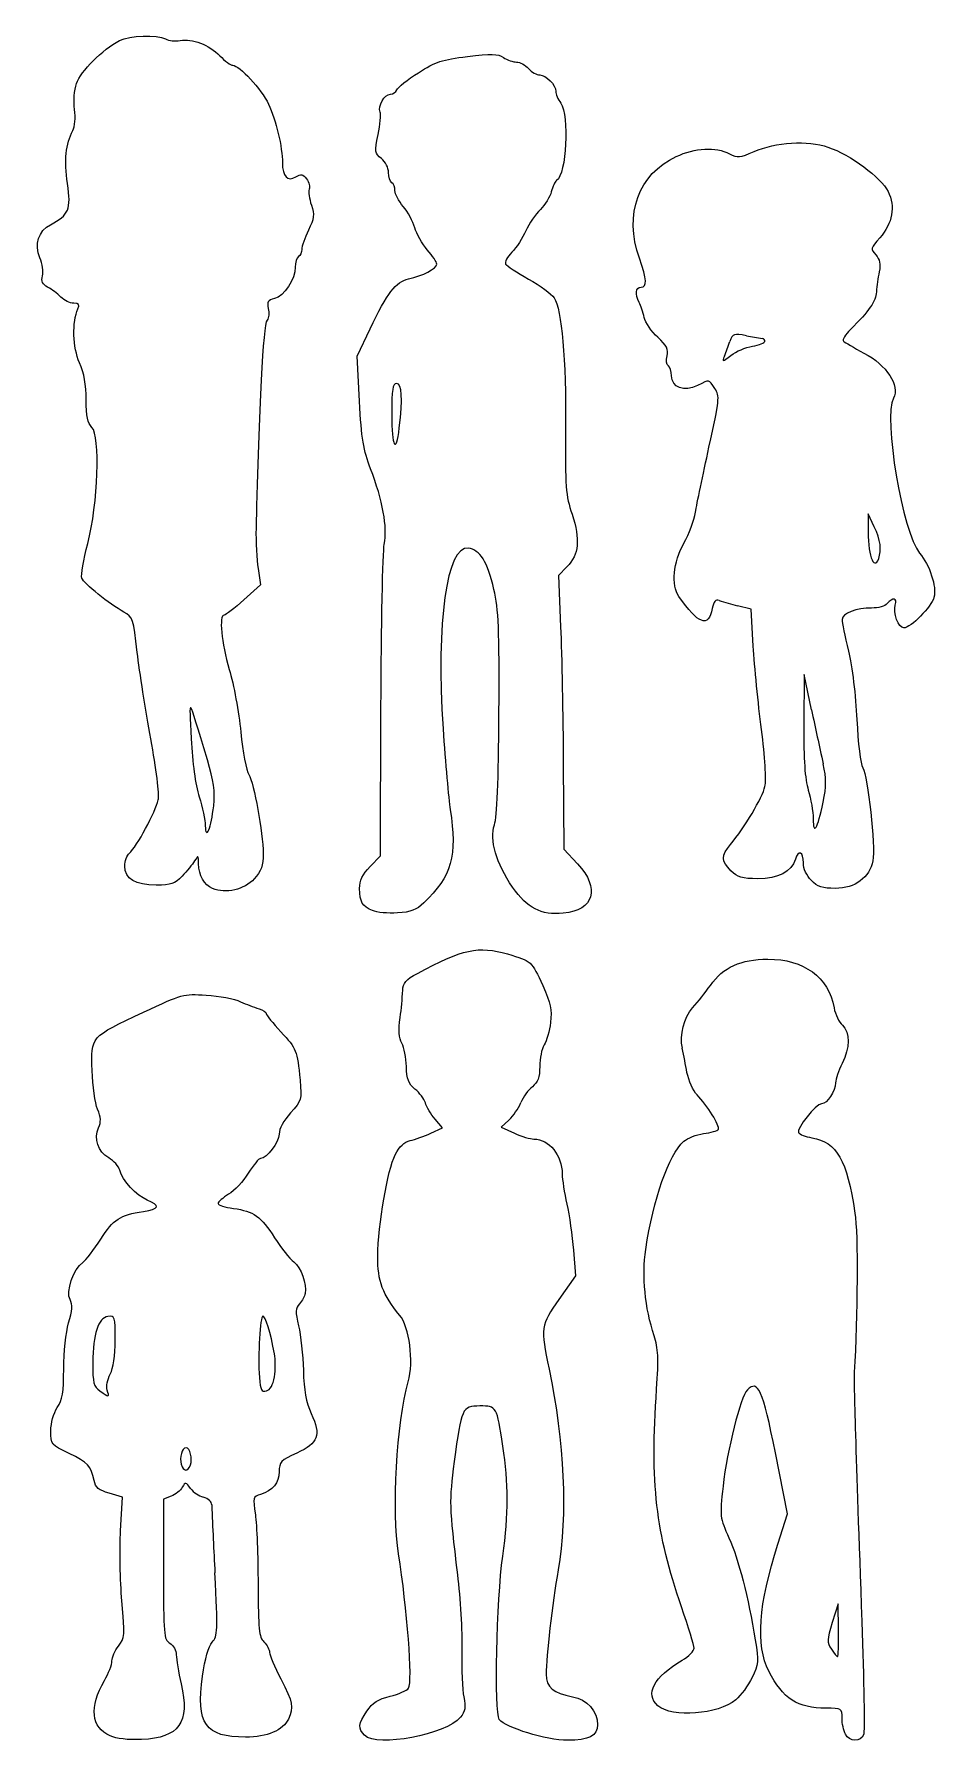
# Model space of a CAD drawing. Extents: x -200 to 431, y -1250 to 5.
# Drawn here: x 217.9 to 421.3, y -965.8 to -579.3 of the extents above; entities that cross this region are included whole.
import ezdxf

# ---------------------------------------------------------------- set-up
doc = ezdxf.new("R2010")
doc.units = 0
doc.layers.get('0').update_dxf_attribs({"linetype": 'CONTINUOUS'})

msp = doc.modelspace()

# ---------------------------------------------------------------- linework, layer by layer
at = {"color": 30}
for p, q in [((290.65, -651.96), (293.58, -645.79)), ((291.19, -662.11), (290.65, -651.96)), ((379.79, -649.68), (379.79, -649.68)), ((300.17, -668.09), (300.17, -668.09)), ((405.9, -687.49), (405.85, -690.39)), ((407.24, -690.39), (405.9, -687.49)), ((337.97, -699.47), (336.08, -701.44)), ((408.25, -697.58), (408.25, -697.58)), ((268.32, -699.85), (268.9, -703.52)), ((336.08, -701.44), (336.54, -712.96)), ((268.9, -703.52), (265.11, -706.92)), ((379.48, -709), (376.41, -708.23)), ((379.97, -717.33), (379.48, -709)), ((391.42, -723.75), (391.36, -734.99)), ((393.11, -731.72), (391.42, -723.75)), ((295.93, -764.64), (296.03, -731.14)), ((337.14, -743.79), (337.29, -763.1)), ((395.72, -752.56), (395.72, -752.56)), ((293.57, -767.07), (295.93, -764.64)), ((337.29, -763.1), (340.36, -766.43)), ((258.08, -772), (258.08, -772)), ((393.07, -770.19), (393.07, -770.19)), ((294.13, -777), (294.13, -777)), ((307.27, -827.22), (309.91, -826.02)), ((309.91, -826.02), (308.23, -824.02)), ((324.88, -824.23), (323.13, -825.87)), ((323.13, -825.87), (326.11, -827.2)), ((339.43, -853.55), (339.91, -859.35)), ((339.91, -859.35), (336.16, -864.68)), ((272.01, -882.14), (272.01, -882.14)), ((234.3, -885.13), (234.3, -885.13)), ((387.72, -913.01), (384.97, -899.31)), ((237.75, -909.32), (234.76, -908.42)), ((237.33, -916.85), (237.75, -909.32)), ((248.73, -909.05), (246.98, -909.72)), ((246.98, -909.72), (246.98, -925.51)), ((385.51, -919.9), (387.72, -913.01)), ((399.13, -933.32), (397.79, -937.58)), ((399.2, -939.3), (399.13, -933.32)), ((399.2, -939.3), (399.2, -939.3)), ((234.96, -963.15), (234.96, -963.15)), ((292.35, -963), (292.35, -963)), ((400.74, -962.74), (400.74, -962.74))]:
    msp.add_line(p, q, dxfattribs=at)
for centre, radius, start, end in [((298.07, -591.16), 1.69, 272.5646, 335.8814), ((447.15, -640.6), 39.54, 168.7618, 175.4371), ((213.21, -649.59), 15.29, 46.0095, 59.9584), ((257.29, -605.89), 124.96, 338.3768, 340.0065), ((390.45, -588.67), 59.86, 258.4378, 261.9265), ((381.95, -648.57), 0.638, 357.0745, 81.561), ((389.07, -656.14), 53.6, 251.7204, 256.3352), ((1895.97, -413.61), 1536.16, 191.95146, 192.41452), ((221.93, -790.49), 79.14, 352.2837, 356.7713), ((313.52, -753.52), 69.64, 319.2774, 324.6116), ((280.62, -761.92), 39.14, 245.4984, 252.0492), ((7.58, -880.02), 363.59, 10.545, 11.4172), ((315.34, -814.83), 13.39, 315.4127, 335.8711), ((257.79, -903.6), 5.99, 218.348, 252.8825), ((1541.33, -858.38), 1284.54, 182.34912, 183.03468)]:
    msp.add_arc(centre, radius, start, end, dxfattribs=at)
for points in [[(237.05, -580.77), (239.41, -579.55), (245.46, -579.33), (247.45, -580.39)], [(227.36, -590.42), (228.24, -587.75), (233.3, -582.72), (237.05, -580.77)], [(247.45, -580.39), (248.2, -580.79), (249.68, -580.95), (250.74, -580.75)], [(250.74, -580.75), (253.5, -580.22), (257.29, -581.67), (259.68, -584.17)], [(259.68, -584.17), (260.82, -585.36), (262.14, -586.33), (262.62, -586.33)], [(262.62, -586.33), (264.13, -586.33), (269.11, -591.73), (270.67, -595.07)], [(304.49, -587.99), (308.37, -585.51), (309.86, -585.02), (315.51, -584.33)], [(315.51, -584.33), (320.91, -583.67), (322.31, -583.71), (323.64, -584.57)], [(323.64, -584.57), (324.52, -585.14), (325.86, -585.6), (326.61, -585.6)], [(326.61, -585.6), (327.36, -585.6), (328.56, -586.26), (329.28, -587.05)], [(329.28, -587.05), (330.01, -587.85), (331.15, -588.5), (331.82, -588.5)], [(226.94, -596.27), (226.69, -594.44), (226.88, -591.9), (227.36, -590.42)], [(299.62, -591.86), (299.83, -591.31), (302.02, -589.57), (304.49, -587.99)], [(331.82, -588.5), (333.28, -588.5), (335.45, -590.72), (335.45, -592.21)], [(270.67, -595.07), (272.37, -598.7), (273.81, -604.8), (273.81, -608.34)], [(295.84, -596.87), (295.31, -595.49), (296.83, -592.85), (298.15, -592.85)], [(335.45, -592.21), (335.45, -592.78), (335.95, -593.98), (336.57, -594.86)], [(336.57, -594.86), (338.54, -597.67), (337.83, -610.9), (335.64, -612.34)], [(226.55, -601.05), (227.05, -600.13), (227.21, -598.18), (226.94, -596.27)], [(295.37, -601.97), (295.84, -599.72), (296.05, -597.43), (295.84, -596.87)], [(225.35, -613), (224.57, -607.74), (224.94, -604.07), (226.55, -601.05)], [(296.12, -607.37), (294.59, -606.13), (294.55, -605.85), (295.37, -601.97)], [(362.59, -606.91), (366.8, -604.95), (371.55, -604.69), (374.58, -606.26)], [(374.58, -606.26), (376.48, -607.24), (376.96, -607.2), (380.15, -605.79)], [(380.15, -605.79), (384.96, -603.66), (392.28, -603.21), (396.81, -604.77)], [(396.81, -604.77), (401.88, -606.51), (408.8, -611.62), (410.36, -614.78)], [(273.81, -608.34), (273.81, -611.42), (274.97, -612.62), (276.85, -611.48)], [(297.74, -610.51), (297.74, -609.49), (297.02, -608.1), (296.12, -607.37)], [(298.46, -612.8), (298.07, -612.55), (297.74, -611.52), (297.74, -610.51)], [(354.3, -629.84), (350.8, -619.9), (354.06, -610.88), (362.59, -606.91)], [(221.5, -622.28), (225.68, -620.11), (226.21, -618.83), (225.35, -613)], [(276.85, -611.48), (278, -610.77), (278.42, -610.86), (279.24, -611.96)], [(279.24, -611.96), (279.79, -612.7), (280.07, -613.74), (279.86, -614.29)], [(279.86, -614.29), (279.65, -614.83), (279.86, -616.43), (280.33, -617.85)], [(299.19, -614.6), (299.19, -613.85), (298.86, -613.04), (298.46, -612.8)], [(335.64, -612.34), (335.26, -612.59), (334.72, -613.72), (334.44, -614.85)], [(280.33, -617.85), (281.06, -620.08), (280.97, -620.86), (279.67, -623.55)], [(301.06, -618.17), (300.03, -616.95), (299.19, -615.34), (299.19, -614.6)], [(303.64, -622.96), (303.25, -621.55), (302.09, -619.39), (301.06, -618.17)], [(334.44, -614.85), (334.17, -615.98), (333.06, -617.78), (331.98, -618.84)], [(410.36, -614.78), (412.06, -618.22), (411.4, -621.92), (408.5, -625.23)], [(331.98, -618.84), (330.9, -619.9), (329.42, -622.08), (328.7, -623.67)], [(219.14, -629.78), (217.86, -626.74), (218.83, -623.65), (221.5, -622.28)], [(279.67, -623.55), (278.84, -625.27), (278.16, -627.2), (278.16, -627.85)], [(306.48, -627.96), (305.31, -626.62), (304.03, -624.37), (303.64, -622.96)], [(328.7, -623.67), (327.98, -625.27), (326.55, -627.45), (325.54, -628.51)], [(408.5, -625.23), (406.42, -627.6), (406.38, -627.76), (407.59, -629.1)], [(219.72, -633.84), (219.95, -632.91), (219.69, -631.09), (219.14, -629.78)], [(277.43, -629.48), (277.04, -629.72), (276.71, -630.8), (276.71, -631.87)], [(278.16, -627.85), (278.16, -628.5), (277.83, -629.23), (277.43, -629.48)], [(308.62, -631.18), (308.62, -630.75), (307.66, -629.3), (306.48, -627.96)], [(325.54, -628.51), (324.52, -629.57), (323.89, -630.77), (324.14, -631.17)], [(354.66, -636.36), (356.1, -636.36), (356.01, -634.68), (354.3, -629.84)], [(407.59, -629.1), (408.53, -630.14), (408.73, -631.12), (408.37, -632.89)], [(276.71, -631.87), (276.7, -634.62), (274.19, -638.42), (272.02, -638.96)], [(302.26, -634.52), (305.42, -633.84), (308.62, -632.16), (308.62, -631.18)], [(324.14, -631.17), (324.38, -631.57), (326.71, -633.08), (329.3, -634.53)], [(220.86, -636.36), (219.7, -635.74), (219.4, -635.08), (219.72, -633.84)], [(293.58, -645.79), (297.46, -637.61), (299.36, -635.15), (302.26, -634.52)], [(329.3, -634.53), (331.9, -635.98), (334.49, -637.89), (335.06, -638.76)], [(354.26, -639.82), (353.25, -637.95), (353.43, -636.36), (354.66, -636.36)], [(407.73, -637.45), (407.6, -639.57), (406.14, -641.68), (401.88, -645.93)], [(226.75, -639.99), (225.91, -639.99), (224.6, -639.36), (223.83, -638.59)], [(228.06, -653.43), (226.53, -649.98), (226.37, -644.22), (227.71, -641.26)], [(227.71, -641.26), (228.15, -640.27), (227.94, -639.99), (226.75, -639.99)], [(272.02, -638.96), (270.52, -639.34), (270.27, -639.73), (270.63, -641.16)], [(270.63, -641.16), (270.87, -642.12), (270.75, -643.31), (270.35, -643.81)], [(335.06, -638.76), (336.8, -641.44), (337.8, -652.67), (337.66, -668.12)], [(355.39, -643.2), (355.14, -642.03), (354.63, -640.51), (354.26, -639.82)], [(270.35, -643.81), (269.46, -644.92), (268.49, -663.22), (267.86, -690.75)], [(358.43, -647.68), (357.01, -646.38), (355.64, -644.36), (355.39, -643.2)], [(360.55, -651.86), (360.92, -650.4), (360.5, -649.59), (358.43, -647.68)], [(378.45, -647.31), (375.59, -646.76), (375.36, -646.84), (374.72, -648.61)], [(379.79, -649.68), (381.33, -649.43), (382.58, -648.95), (382.58, -648.6)], [(401.88, -645.93), (400.73, -647.07), (400.02, -648.24), (400.3, -648.52)], [(400.3, -648.52), (400.58, -648.8), (402.66, -650.01), (404.92, -651.22)], [(360.83, -654.13), (360.43, -653.88), (360.3, -652.86), (360.55, -651.86)], [(373.45, -651.94), (372.92, -653.27), (373.02, -653.26), (374.94, -651.75)], [(374.94, -651.75), (376.07, -650.85), (378.26, -649.92), (379.79, -649.68)], [(404.92, -651.22), (410.08, -653.96), (413.09, -658.58), (411.57, -661.42)], [(229.57, -661.79), (229.57, -658.36), (229.11, -655.81), (228.06, -653.43)], [(361.55, -656.36), (361.55, -655.38), (361.23, -654.38), (360.83, -654.13)], [(367.4, -658.57), (364.36, -660.09), (361.55, -659.03), (361.55, -656.36)], [(299.55, -658.12), (298.66, -658.12), (298.46, -659.37), (298.46, -665.01)], [(300.17, -668.09), (300.97, -661.44), (300.76, -658.12), (299.55, -658.12)], [(371.3, -659.24), (369.87, -657.05), (370.29, -657.13), (367.4, -658.57)], [(369.99, -672.48), (372.39, -661.64), (372.45, -661), (371.3, -659.24)], [(230.84, -667.99), (229.88, -667.03), (229.57, -665.52), (229.57, -661.79)], [(293.68, -677.32), (292.07, -673.12), (291.64, -670.53), (291.19, -662.11)], [(411.57, -661.42), (409.25, -665.75), (413.66, -691.82), (417.48, -696.36)], [(229.91, -694.19), (232.26, -685.19), (232.8, -669.94), (230.84, -667.99)], [(298.46, -665.01), (298.46, -672.47), (299.43, -674.22), (300.17, -668.09)], [(337.66, -668.12), (337.54, -681.52), (337.67, -683.26), (339.11, -687.59)], [(366.95, -687.12), (367.24, -685.33), (368.6, -678.74), (369.99, -672.48)], [(296.77, -694.38), (297.52, -690.45), (296.45, -684.54), (293.68, -677.32)], [(339.11, -687.59), (341, -693.27), (340.67, -696.65), (337.97, -699.47)], [(364.34, -694.11), (365.49, -692.06), (366.67, -688.91), (366.95, -687.12)], [(267.86, -690.75), (267.79, -693.74), (268, -697.84), (268.32, -699.85)], [(405.85, -690.39), (405.75, -696.52), (407.1, -700.57), (408.25, -697.58)], [(408.25, -697.58), (408.97, -695.69), (408.66, -693.46), (407.24, -690.39)], [(228.58, -701.98), (228.35, -701.38), (228.95, -697.87), (229.91, -694.19)], [(296.03, -731.14), (296.09, -712.71), (296.42, -696.17), (296.77, -694.38)], [(315.72, -695.25), (310.83, -694.66), (308.43, -711.84), (310.04, -736)], [(321.49, -704.53), (320.05, -698.32), (318.33, -695.56), (315.72, -695.25)], [(363.22, -706.15), (361.43, -703.54), (361.9, -698.42), (364.34, -694.11)], [(417.48, -696.36), (419.78, -699.09), (421.34, -703.89), (420.72, -706.34)], [(238.06, -709.67), (234.84, -707.91), (229.06, -703.21), (228.58, -701.98)], [(265.11, -706.92), (263.03, -708.8), (261.03, -710.33), (260.68, -710.33)], [(322.63, -732.45), (322.73, -713.37), (322.55, -709.14), (321.49, -704.53)], [(370.73, -708.86), (369.85, -713.26), (367.54, -712.43), (363.22, -706.15)], [(372.26, -707.04), (371.49, -706.75), (371.05, -707.27), (370.73, -708.86)], [(411.98, -708.06), (412.49, -706.45), (411.4, -706.27), (410.17, -707.75)], [(420.72, -706.34), (420.2, -708.42), (415.46, -713.22), (413.93, -713.23)], [(241.08, -718.74), (240.2, -711.15), (240.08, -710.78), (238.06, -709.67)], [(260.68, -710.33), (259.45, -710.33), (260.04, -716.63), (261.83, -722.62)], [(406.64, -708.74), (403.3, -708.66), (399.99, -709.96), (399.99, -711.35)], [(410.17, -707.75), (409.68, -708.34), (408.15, -708.77), (406.64, -708.74)], [(413.93, -713.23), (412.72, -713.23), (411.43, -709.8), (411.98, -708.06)], [(336.54, -712.96), (336.79, -719.29), (337.06, -733.16), (337.14, -743.79)], [(399.99, -711.35), (399.99, -711.94), (400.64, -715.13), (401.44, -718.44)], [(244.13, -738.25), (242.96, -731.87), (241.59, -723.09), (241.08, -718.74)], [(381.82, -736.11), (381.08, -730.36), (380.25, -721.9), (379.97, -717.33)], [(401.44, -718.44), (402.26, -721.86), (403.08, -728.56), (403.33, -733.9)], [(261.83, -722.62), (262.82, -725.93), (263.99, -732.27), (264.43, -736.71)], [(256.88, -742.96), (252.32, -727.86), (252.78, -728.45), (253.25, -738.25)], [(321.61, -757.64), (322.23, -755.76), (322.54, -748), (322.63, -732.45)], [(403.33, -733.9), (403.59, -739.18), (404.17, -743.96), (404.66, -744.78)], [(264.43, -736.71), (264.86, -741.15), (265.67, -745.47), (266.21, -746.32)], [(310.04, -736), (310.55, -743.62), (311.27, -751.81), (311.65, -754.2)], [(382.61, -748.99), (382.94, -747.56), (382.61, -742.32), (381.82, -736.11)], [(391.36, -734.99), (391.32, -743.01), (391.61, -747.25), (392.38, -749.79)], [(245.82, -752.03), (246.08, -750.77), (245.37, -744.98), (244.13, -738.25)], [(253.25, -738.25), (253.5, -743.63), (254.18, -748.61), (255.03, -751.3)], [(258.31, -753.35), (258.65, -750), (258.36, -747.85), (256.88, -742.96)], [(395.72, -752.56), (396.48, -748.86), (396.48, -747.25), (395.73, -743.86)], [(404.66, -744.78), (405.82, -746.69), (407.54, -762.53), (406.94, -765.74)], [(266.21, -746.32), (267.41, -748.19), (269.45, -759.41), (269.46, -764.16)], [(374.87, -762.05), (377.97, -758.35), (382.06, -751.45), (382.61, -748.99)], [(239.34, -764.01), (240.88, -762.74), (245.28, -754.58), (245.82, -752.03)], [(255.03, -751.3), (255.77, -753.7), (256.4, -756.63), (256.42, -757.83)], [(256.42, -757.83), (256.47, -761.41), (257.79, -758.26), (258.31, -753.35)], [(392.38, -749.79), (392.98, -751.74), (393.47, -754.68), (393.48, -756.31)], [(393.48, -756.31), (393.51, -760.2), (394.47, -758.59), (395.72, -752.56)], [(311.65, -754.2), (313.28, -764.58), (311.97, -769.24), (305.72, -775.23)], [(325.72, -771.73), (321.98, -766.26), (320.47, -761.09), (321.61, -757.64)], [(238.28, -766.94), (238.28, -765.82), (238.75, -764.5), (239.34, -764.01)], [(254.91, -766.4), (254.87, -764.5), (254.81, -764.46), (254.01, -765.78)], [(269.46, -764.16), (269.46, -766.89), (269.05, -768.06), (267.46, -769.83)], [(374.94, -768.01), (372.71, -765.79), (372.7, -764.65), (374.87, -762.05)], [(391.29, -766.2), (391.29, -763.72), (390.17, -763.24), (389.48, -765.42)], [(245.38, -771.24), (240.64, -771.24), (238.28, -769.82), (238.28, -766.94)], [(254.01, -765.78), (253.53, -766.56), (252.27, -768.11), (251.2, -769.22)], [(258.08, -772), (256.14, -771.17), (254.97, -769.1), (254.91, -766.4)], [(291.22, -772), (291.22, -770.15), (291.83, -768.87), (293.57, -767.07)], [(340.36, -766.43), (345.49, -772.01), (344.08, -776.92), (337.14, -777.58)], [(381, -769.79), (377.42, -769.79), (376.42, -769.5), (374.94, -768.01)], [(389.48, -765.42), (388.58, -768.25), (385.59, -769.79), (381, -769.79)], [(393.07, -770.19), (391.95, -769.08), (391.29, -767.58), (391.29, -766.2)], [(406.94, -765.74), (406.22, -769.55), (402.92, -771.97), (398.45, -771.97)], [(251.2, -769.22), (249.55, -770.94), (248.68, -771.24), (245.38, -771.24)], [(267.46, -769.83), (265.29, -772.26), (261.01, -773.25), (258.08, -772)], [(294.13, -777), (291.8, -776.02), (291.24, -775.05), (291.22, -772)], [(337.14, -777.58), (332.13, -778.07), (328.95, -776.43), (325.72, -771.73)], [(398.45, -771.97), (395.59, -771.97), (394.48, -771.6), (393.07, -770.19)], [(305.72, -775.23), (304.02, -776.86), (302.77, -777.34), (299.75, -777.52)], [(299.75, -777.52), (297.65, -777.65), (295.12, -777.42), (294.13, -777)], [(304.27, -791.14), (314.39, -785.65), (318.06, -784.86), (324.57, -786.77)], [(324.57, -786.77), (329.98, -788.36), (330.02, -788.4), (332.51, -793.9)], [(370.3, -793.85), (373.19, -789.76), (377.15, -787.96), (383.26, -787.94)], [(383.26, -787.94), (391.36, -787.91), (396.95, -792.02), (398.2, -798.93)], [(300.95, -794.95), (300.99, -793.3), (301.63, -792.57), (304.27, -791.14)], [(242.47, -799.91), (251.24, -795.78), (251.47, -795.72), (256.61, -796.05)], [(256.61, -796.05), (259.49, -796.23), (262.99, -796.9), (264.38, -797.54)], [(332.51, -793.9), (334.34, -797.93), (334.63, -799.31), (334.26, -802.21)], [(230.9, -813.08), (230.63, -805.34), (230.43, -805.57), (242.47, -799.91)], [(268.55, -799.15), (269.45, -799.41), (270.18, -799.89), (270.18, -800.21)], [(363.98, -808.05), (363.35, -805.01), (364.34, -801.13), (366.3, -798.95)], [(398.2, -798.93), (398.46, -800.4), (399.3, -802.17), (400.06, -802.85)], [(270.18, -800.21), (270.18, -800.54), (271.66, -802.39), (273.46, -804.34)], [(300.75, -806.92), (300.1, -805.75), (299.98, -804.01), (300.36, -801.12)], [(334.26, -802.21), (334.02, -804.12), (333.37, -806.41), (332.82, -807.3)], [(400.06, -802.85), (401.85, -804.48), (401.82, -807.89), (399.99, -811.49)], [(273.46, -804.34), (276.99, -808.14), (277.13, -808.5), (277.79, -815.26)], [(301.76, -812.16), (301.71, -810.19), (301.25, -807.84), (300.75, -806.92)], [(332.82, -807.3), (332.27, -808.18), (331.82, -810.36), (331.82, -812.14)], [(399.99, -811.49), (399.19, -813.06), (398.54, -815.01), (398.54, -815.83)], [(232.13, -821.79), (231.57, -820.45), (231.01, -816.53), (230.9, -813.08)], [(277.79, -815.26), (278.21, -819.65), (278.16, -819.83), (275.65, -822.6)], [(303.7, -817.23), (302.21, -816.01), (301.84, -815.03), (301.76, -812.16)], [(331.82, -812.14), (331.82, -814.64), (331.45, -815.67), (330.16, -816.7)], [(367.3, -818.56), (366.4, -817.66), (365.39, -815.38), (365.03, -813.49)], [(306.04, -820.38), (305.77, -819.48), (304.72, -818.06), (303.7, -817.23)], [(330.16, -816.7), (329.25, -817.42), (328.08, -819.05), (327.57, -820.3)], [(372.1, -826.31), (372.53, -825.62), (369.57, -820.85), (367.3, -818.56)], [(398.54, -815.83), (398.54, -817.69), (396.6, -820.56), (395.35, -820.56)], [(232.36, -825.97), (232.95, -824.65), (232.9, -823.64), (232.13, -821.79)], [(275.65, -822.6), (274.06, -824.36), (273.08, -826.18), (273.08, -827.38)], [(308.23, -824.02), (307.3, -822.92), (306.32, -821.28), (306.04, -820.38)], [(395.35, -820.56), (394.12, -820.56), (389.64, -826.18), (390.18, -827.06)], [(234.64, -832.74), (232.19, -831.34), (231.22, -828.46), (232.36, -825.97)], [(368.77, -827.29), (370.4, -827.07), (371.9, -826.63), (372.1, -826.31)], [(273.08, -827.38), (273.08, -829.23), (270.28, -832.88), (268.87, -832.88)], [(299.23, -832.09), (300.21, -830.16), (301.28, -829.15), (302.64, -828.85)], [(302.64, -828.85), (303.74, -828.62), (305.82, -827.88), (307.27, -827.22)], [(326.11, -827.2), (327.74, -827.93), (329.72, -828.53), (330.5, -828.53)], [(330.5, -828.53), (333.93, -828.53), (336.9, -832.2), (336.9, -836.43)], [(355.74, -853.39), (357.39, -842.05), (360.89, -832.12), (364.32, -829.02)], [(364.32, -829.02), (365.13, -828.28), (367.13, -827.5), (368.77, -827.29)], [(390.18, -827.06), (390.42, -827.44), (391.77, -827.97), (393.18, -828.23)], [(393.18, -828.23), (398.88, -829.3), (401.05, -833.09), (402.91, -845.21)], [(237.15, -835.54), (236.93, -834.67), (235.8, -833.41), (234.64, -832.74)], [(268.87, -832.88), (268.51, -832.88), (267.28, -834.37), (266.12, -836.2)], [(295.3, -855), (295.4, -847.85), (297.53, -835.41), (299.23, -832.09)], [(243.34, -842.3), (240.84, -841.27), (237.74, -837.88), (237.15, -835.54)], [(266.12, -836.2), (264.97, -838.02), (262.97, -840.17), (261.67, -840.97)], [(336.9, -836.43), (336.9, -837.62), (337.36, -840.65), (337.93, -843.17)], [(242.45, -844.83), (246.08, -844.27), (246.34, -843.55), (243.34, -842.3)], [(261.67, -840.97), (260.37, -841.77), (259.31, -842.71), (259.31, -843.05)], [(232.85, -851.09), (235.73, -846.57), (237.15, -845.64), (242.45, -844.83)], [(259.31, -843.05), (259.31, -843.39), (260.86, -843.89), (262.75, -844.16)], [(262.75, -844.16), (267.38, -844.81), (268.94, -845.93), (272.06, -850.79)], [(337.93, -843.17), (338.49, -845.69), (339.17, -850.36), (339.43, -853.55)], [(402.91, -845.21), (403.61, -849.79), (403.52, -868.69), (402.74, -881.11)], [(228.79, -856.34), (229.5, -855.84), (231.33, -853.48), (232.85, -851.09)], [(272.06, -850.79), (273.51, -853.06), (275.45, -855.51), (276.37, -856.24)], [(357.64, -872.93), (355.53, -866.49), (354.85, -859.51), (355.74, -853.39)], [(225.92, -864.74), (224.95, -862.93), (226.71, -857.8), (228.79, -856.34)], [(276.37, -856.24), (278.02, -857.53), (279.35, -861.2), (278.96, -863.34)], [(300.23, -868.23), (296.47, -863.76), (295.23, -860.42), (295.3, -855)], [(225.61, -870), (226.46, -867.14), (226.54, -865.89), (225.92, -864.74)], [(277.65, -865.66), (276.71, -866.72), (276.68, -867.44), (277.45, -870.68)], [(278.96, -863.34), (278.85, -863.94), (278.26, -864.98), (277.65, -865.66)], [(336.16, -864.68), (332.07, -870.5), (331.98, -871.14), (333.92, -880.38)], [(234.47, -868.55), (232.28, -868.86), (231.12, -872.44), (231.07, -879.02)], [(236.1, -873.84), (236.1, -868.53), (236.04, -868.32), (234.47, -868.55)], [(269.42, -868.42), (268.77, -868.42), (268.25, -877.3), (268.62, -882.29)], [(272.03, -876.95), (271.11, -872.12), (269.98, -868.42), (269.42, -868.42)], [(302.16, -883.28), (303.47, -878.69), (302.47, -870.89), (300.23, -868.23)], [(224.49, -880.33), (224.5, -876.54), (224.97, -872.17), (225.61, -870)], [(277.45, -870.68), (277.95, -872.75), (278.44, -877.26), (278.53, -880.68)], [(358.17, -884.9), (358.65, -877.97), (358.55, -875.72), (357.64, -872.93)], [(234.98, -881.54), (235.7, -880.13), (236.1, -877.42), (236.1, -873.84)], [(272.01, -882.14), (272.27, -880.59), (272.28, -878.26), (272.03, -876.95)], [(223.05, -889.08), (224.22, -887.32), (224.49, -885.67), (224.49, -880.33)], [(231.07, -879.02), (231.03, -883.59), (231.22, -884.33), (232.66, -885.33)], [(278.53, -880.68), (278.65, -885.31), (279.11, -887.81), (280.3, -890.42)], [(333.92, -880.38), (337.38, -896.86), (338.13, -913.32), (335.97, -925.7)], [(402.74, -881.11), (402.6, -883.42), (403.04, -897.85), (404.45, -937.35)], [(234.3, -885.13), (234.05, -884.35), (234.36, -882.74), (234.98, -881.54)], [(268.62, -882.29), (268.82, -885.14), (269.06, -885.6), (270.2, -885.3)], [(270.2, -885.3), (271.08, -885.07), (271.69, -884.01), (272.01, -882.14)], [(299.98, -922.08), (298.44, -912.51), (299.57, -892.34), (302.16, -883.28)], [(363.78, -934.02), (357.98, -917.25), (356.72, -906.14), (358.17, -884.9)], [(384.97, -899.31), (382.09, -884.98), (381.06, -882.68), (378.64, -885.11)], [(232.66, -885.33), (234.77, -886.81), (234.83, -886.8), (234.3, -885.13)], [(318.31, -888.72), (314.33, -888.72), (314.12, -889.17), (312.55, -901.25)], [(323.53, -897.79), (322.14, -888.76), (322.12, -888.72), (318.31, -888.72)], [(378.64, -885.11), (377.09, -886.67), (374.06, -898.68), (373.16, -906.81)], [(221.6, -894.35), (221.61, -892.49), (222.18, -890.4), (223.05, -889.08)], [(280.3, -890.42), (282.58, -895.39), (281.96, -897.09), (277.05, -899.34)], [(225.7, -899.43), (221.66, -897.48), (221.6, -897.4), (221.6, -894.35)], [(231.35, -905.55), (230.66, -902.25), (229.95, -901.49), (225.7, -899.43)], [(252.08, -898.15), (251.17, -898.15), (250.52, -900.37), (251, -901.88)], [(253.08, -902.03), (253.61, -900.66), (252.96, -898.15), (252.08, -898.15)], [(277.05, -899.34), (273.42, -901), (273.08, -901.36), (273.08, -903.53)], [(323.48, -922.6), (324.83, -912.93), (324.84, -906.23), (323.53, -897.79)], [(251, -901.88), (251.53, -903.54), (252.47, -903.61), (253.08, -902.03)], [(273.08, -903.53), (273.08, -906.06), (271.65, -907.79), (268.84, -908.65)], [(312.55, -901.25), (311.36, -910.39), (311.38, -911.13), (313.28, -926.79)], [(234.76, -908.42), (232.41, -907.72), (231.67, -907.1), (231.35, -905.55)], [(251.24, -907.07), (250.82, -907.79), (249.7, -908.68), (248.73, -909.05)], [(253.09, -907.31), (252.05, -905.85), (251.95, -905.83), (251.24, -907.07)], [(373.16, -906.81), (372.4, -913.74), (372.41, -913.86), (374.5, -918.49)], [(257.87, -911.03), (257.86, -910.3), (257.09, -909.59), (256.03, -909.32)], [(268.84, -908.65), (267.22, -909.15), (267.16, -909.37), (267.71, -913.27)], [(267.71, -913.27), (268.02, -915.52), (268.3, -922.61), (268.32, -929.02)], [(237.62, -932.69), (237.22, -928.13), (237.09, -921), (237.33, -916.85)], [(374.5, -918.49), (376.63, -923.23), (378.87, -931.93), (380.41, -941.48)], [(302.26, -952.38), (303.2, -951.03), (301.94, -934.26), (299.98, -922.08)], [(322.69, -959.41), (321.58, -957.95), (322.12, -932.37), (323.48, -922.6)], [(383.49, -948.55), (380.5, -942.68), (381.15, -933.45), (385.51, -919.9)], [(246.98, -925.51), (246.98, -940.52), (247.05, -941.35), (248.43, -942.22)], [(257.98, -941.98), (259.21, -940.58), (259.25, -939.57), (258.59, -926.39)], [(313.28, -926.79), (313.91, -931.98), (314.36, -939.65), (314.28, -943.83)], [(335.97, -925.7), (334.64, -933.32), (333.27, -945.24), (333.27, -949.21)], [(268.32, -929.02), (268.36, -939.11), (268.54, -940.84), (269.64, -941.94)], [(236.86, -942.87), (238.26, -941.09), (238.3, -940.54), (237.62, -932.69)], [(366.63, -943.35), (366.63, -942.75), (365.35, -938.55), (363.78, -934.02)], [(397.79, -937.58), (396.57, -941.47), (396.55, -942), (397.58, -943.57)], [(404.45, -937.35), (404.93, -950.74), (405.11, -962.24), (404.85, -962.91)], [(235.38, -946.22), (235.38, -945.42), (236.04, -943.91), (236.86, -942.87)], [(248.43, -942.22), (249.23, -942.72), (249.88, -943.91), (249.88, -944.88)], [(255.81, -949.63), (256.36, -945.67), (257.13, -942.94), (257.98, -941.98)], [(269.64, -941.94), (270.34, -942.64), (270.91, -943.7), (270.91, -944.29)], [(380.41, -941.48), (381.2, -946.36), (381.15, -946.96), (379.69, -949.98)], [(398.98, -945.28), (399.14, -945.28), (399.23, -942.59), (399.2, -939.3)], [(233.67, -950.66), (234.61, -949.03), (235.38, -947.03), (235.38, -946.22)], [(249.88, -944.88), (249.88, -945.85), (250.38, -948.79), (250.98, -951.41)], [(270.91, -944.29), (270.91, -944.88), (272.05, -947.57), (273.45, -950.26)], [(314.28, -943.83), (314.2, -948.02), (314.39, -952.76), (314.71, -954.36)], [(358.47, -956.32), (355.5, -953.72), (357.55, -949.87), (363.91, -946.07)], [(363.91, -946.07), (365.41, -945.17), (366.63, -943.95), (366.63, -943.35)], [(397.58, -943.57), (398.2, -944.51), (398.83, -945.28), (398.98, -945.28)], [(234.96, -963.15), (230.67, -961.21), (230.2, -956.67), (233.67, -950.66)], [(265.52, -963.41), (256.38, -963.41), (254.32, -960.5), (255.81, -949.63)], [(273.45, -950.26), (276.21, -955.6), (276.4, -956.63), (275.16, -959.36)], [(333.27, -949.21), (333.27, -952.15), (334.89, -953.53), (339.22, -954.29)], [(379.69, -949.98), (378.83, -951.77), (377.18, -954.02), (376.02, -954.99)], [(396.41, -956.89), (389.96, -956.89), (386.65, -954.75), (383.49, -948.55)], [(250.98, -951.41), (253.01, -960.14), (250.56, -963.57), (242.06, -963.94)], [(292.87, -957.54), (294.14, -955.65), (295.36, -954.87), (298.07, -954.19)], [(298.07, -954.19), (300.02, -953.71), (301.9, -952.89), (302.26, -952.38)], [(314.71, -954.36), (315.18, -956.7), (315.03, -957.59), (313.95, -958.91)], [(339.22, -954.29), (342.42, -954.85), (344.88, -957.61), (344.88, -960.63)], [(292.35, -963), (290.82, -961.46), (290.91, -960.45), (292.87, -957.54)], [(376.02, -954.99), (372.06, -958.32), (361.66, -959.11), (358.47, -956.32)], [(399.99, -959.11), (399.99, -956.93), (399.92, -956.89), (396.41, -956.89)], [(275.16, -959.36), (274.01, -961.87), (270.35, -963.41), (265.52, -963.41)], [(313.95, -958.91), (310.71, -962.86), (295.16, -965.8), (292.35, -963)], [(338.12, -964.12), (333.27, -964.09), (324.15, -961.31), (322.69, -959.41)], [(344.88, -960.63), (344.88, -963.1), (342.85, -964.15), (338.12, -964.12)], [(400.74, -962.74), (400.33, -961.96), (399.99, -960.33), (399.99, -959.11)], [(242.06, -963.94), (239.01, -964.08), (236.35, -963.78), (234.96, -963.15)], [(404.85, -962.91), (404.22, -964.57), (401.66, -964.46), (400.74, -962.74)]]:
    msp.add_open_spline(points, degree=3, dxfattribs=at)

doc.saveas('drawing.dxf')
